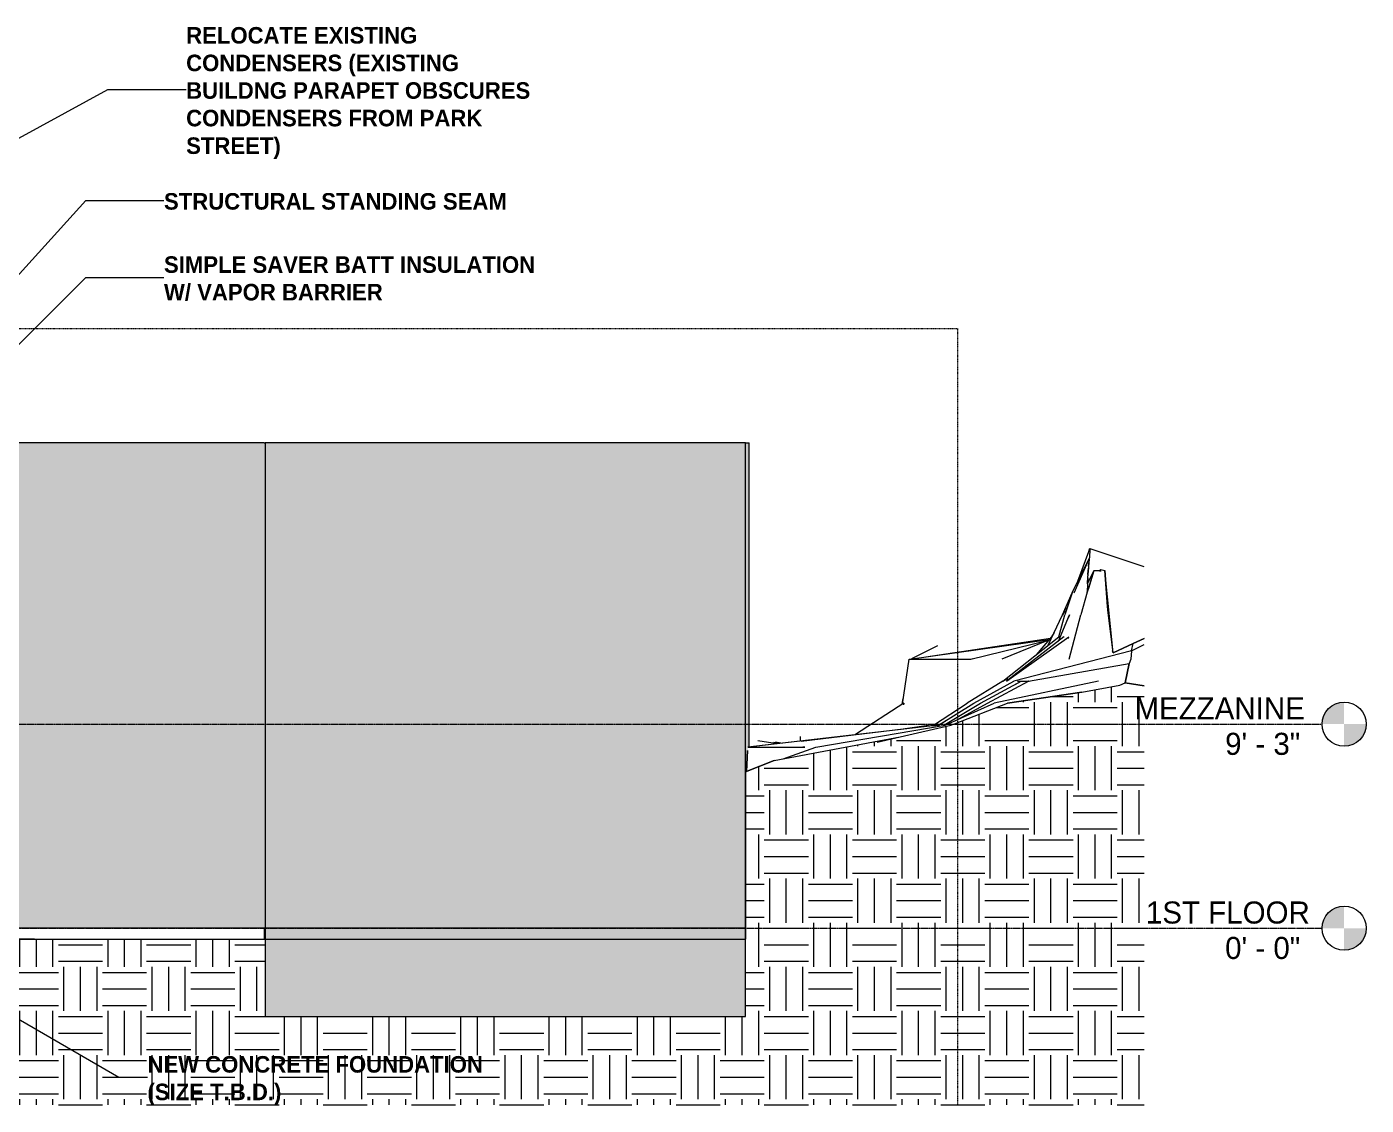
# Model space of a CAD drawing. Header units: inches. Extents: x 1352 to 6578, y -201 to 490.
# Drawn here: x 5849 to 6578, y -96 to 490 of the extents above; entities that cross this region are included whole.
import ezdxf

# ---------------------------------------------------------------- set-up
doc = ezdxf.new("R2010")
doc.units = ezdxf.units.IN
doc.header["$MEASUREMENT"] = 0
doc.linetypes.add('Aligning Line 1_8_', pattern=[0.25, 0.125, -0.125])
doc.linetypes.add('Grid Line 1_2_', pattern=[0.875, 0.5, -0.125, 0.125, -0.125])
for name, color, linetype, lineweight in [('A-FLOR-LEVL', 51, 'Continuous', 9), ('A-ROOF', 132, 'Continuous', 13), ('A-WALL', 113, 'Continuous', 13), ('A-WALL-PATT', 111, 'Continuous', 13), ('C-BLDG-PADS', 91, 'Continuous', 13), ('C-TOPO', 7, 'Continuous', 9), ('G-ANNO-SYMB', 111, 'Aligning Line 1_8_', 9), ('G-ANNO-TEXT', 231, 'Continuous', 9)]:
    doc.layers.add(name, color=color, linetype=linetype, lineweight=lineweight)
doc.styles.add('Century Gothic', font='ufonts.com_century-gothic.ttf', dxfattribs={"height": 12})
doc.styles.add('Century Gothic_B', font='GOTHICB.TTF', dxfattribs={"height": 9})
pattern_1 = [(0, (5530.637, 126), (24, 24), [24, -24]), (0, (5530.637, 135), (24, 24), [24, -24]), (0, (5530.637, 144), (24, 24), [24, -24]), (90, (5533.637, 147), (-24, 24), [24, -24]), (90, (5542.637, 147), (-24, 24), [24, -24]), (90, (5551.637, 147), (-24, 24), [24, -24])]

# ---------------------------------------------------------------- blocks, each defined once
blk = doc.blocks.new('Walls 1 - Walls 1-1277454-BUILDING SECTION - NORTH_SOUTH - LOOKING EAST AT MEZZANINE')
at = {"layer": 'A-ROOF', "lineweight": 9}
h = blk.add_hatch(color=161, dxfattribs=at)
h.paths.add_polyline_path([(-10642.53, -48), (-10381.17, -48), (-10381.17, 264), (-10642.53, 264), (-10642.53, -47.42)], flags=0)
h.paths.add_polyline_path([(-11916.7, -48), (-11916.7, 264), (-12017.79, 264), (-12017.79, -48)], flags=0)
h = blk.add_hatch(color=254, dxfattribs=at)
h.paths.add_polyline_path([(-11774.15, 0), (-11774.15, 90), (-11778.92, 90), (-11778.92, 0)], flags=0)
h.paths.add_polyline_path([(-11844.01, 0), (-11842.92, 0), (-11842.92, 102), (-11840.92, 102), (-11840.92, 98), (-11840.67, 98), (-11840.64, 139.44), (-11840.57, 139.63), (-11840.35, 139.85), (-11840.29, 139.9), (-11840.11, 139.97), (-11839.72, 140), (-11782.57, 140), (-11782.45, 140.08), (-11782.29, 140.1), (-11782.07, 140.06), (-11781.91, 140), (-11774.95, 139.97), (-11774.65, 139.8), (-11774.62, 139.78), (-11774.5, 139.63), (-11774.42, 139.44), (-11774.4, 139.25), (-11774.42, 139.06), (-11774.5, 138.87), (-11774.71, 138.64), (-11774.9, 138.55), (-11774.95, 138.53), (-11774.9, 138.5), (-11774.65, 138.5), (-11774.65, 102), (-11774.15, 102), (-11774.15, 264), (-11916.7, 264), (-11916.7, 0), (-11871.16, 0)], flags=0)
h.paths.add_polyline_path([(-11786.09, 98), (-11785.67, 98), (-11785.67, 103), (-11822.65, 103), (-11822.65, 98), (-11793.33, 98)], flags=0)
h.paths.add_polyline_path([(-11784.17, 98), (-11782.67, 98), (-11782.67, 103), (-11784.17, 103), (-11784.17, 98.22)], flags=0)
h.paths.add_polyline_path([(-11823.65, 98), (-11823.65, 103), (-11836.17, 103), (-11836.17, 98), (-11829.53, 98)], flags=0)
h.paths.add_polyline_path([(-11837.67, 98), (-11837.67, 103), (-11839.17, 103), (-11839.17, 98), (-11838.58, 98)], flags=0)
h.paths.add_polyline_path([(-11781.17, 98), (-11780.92, 98), (-11780.92, 102), (-11775.65, 102), (-11775.65, 103), (-11781.17, 103), (-11781.17, 98.22)], flags=0)
h.paths.add_polyline_path([(-11807.81, 104), (-11785.67, 104), (-11785.67, 108), (-11822.65, 108), (-11822.65, 104), (-11815.05, 104)], flags=0)
h.paths.add_polyline_path([(-11836.17, 104), (-11823.65, 104), (-11823.65, 108), (-11836.17, 108), (-11836.17, 105.16)], flags=0)
h.paths.add_polyline_path([(-11781.17, 104), (-11775.65, 104), (-11775.65, 108), (-11781.17, 108), (-11781.17, 105.16)], flags=0)
h.paths.add_polyline_path([(-11837.67, 104), (-11837.67, 108), (-11839.17, 108), (-11839.17, 104), (-11838.58, 104)], flags=0)
h.paths.add_polyline_path([(-11784.17, 104), (-11782.67, 104), (-11782.67, 108), (-11784.17, 108), (-11784.17, 105.16)], flags=0)
h.paths.add_polyline_path([(-11838.58, 109), (-11837.67, 109), (-11837.67, 113), (-11839.17, 113), (-11839.17, 109)], flags=0)
h.paths.add_polyline_path([(-11836.17, 109), (-11823.65, 109), (-11823.65, 113), (-11836.17, 113), (-11836.17, 112.1)], flags=0)
h.paths.add_polyline_path([(-11781.17, 109), (-11775.65, 109), (-11775.65, 113), (-11781.17, 113), (-11781.17, 112.1)], flags=0)
h.paths.add_polyline_path([(-11784.17, 109), (-11782.67, 109), (-11782.67, 113), (-11784.17, 113), (-11784.17, 112.1)], flags=0)
h.paths.add_polyline_path([(-11785.67, 109), (-11785.67, 113), (-11822.65, 113), (-11822.65, 109), (-11786.09, 109)], flags=0)
h.paths.add_polyline_path([(-11829.53, 114), (-11823.65, 114), (-11823.65, 118), (-11836.17, 118), (-11836.17, 114), (-11833.15, 114)], flags=0)
h.paths.add_polyline_path([(-11839.17, 114), (-11837.67, 114), (-11837.67, 118), (-11839.17, 118), (-11839.17, 115.57)], flags=0)
h.paths.add_polyline_path([(-11822.29, 114), (-11785.67, 114), (-11785.67, 118), (-11822.65, 118), (-11822.65, 114)], flags=0)
h.paths.add_polyline_path([(-11781.17, 114), (-11775.65, 114), (-11775.65, 118), (-11781.17, 118), (-11781.17, 115.57)], flags=0)
h.paths.add_polyline_path([(-11782.67, 114), (-11782.67, 118), (-11784.17, 118), (-11784.17, 114)], flags=0)
h.paths.add_polyline_path([(-11793.33, 119), (-11785.67, 119.04), (-11785.67, 123), (-11822.65, 123), (-11822.65, 119), (-11796.95, 119)], flags=0)
h.paths.add_polyline_path([(-11833.15, 119), (-11823.65, 119.04), (-11823.65, 123), (-11836.17, 123), (-11836.17, 119)], flags=0)
h.paths.add_polyline_path([(-11775.65, 119), (-11775.65, 123), (-11781.17, 123), (-11781.17, 119), (-11778.85, 119)], flags=0)
h.paths.add_polyline_path([(-11837.67, 119), (-11837.67, 123), (-11839.17, 123), (-11839.17, 119)], flags=0)
h.paths.add_polyline_path([(-11782.67, 119), (-11782.67, 123), (-11784.17, 123), (-11784.17, 119)], flags=0)
h.paths.add_polyline_path([(-11800.57, 124), (-11785.67, 124), (-11785.67, 128), (-11822.65, 128), (-11822.65, 124), (-11807.81, 124)], flags=0)
h.paths.add_polyline_path([(-11779.05, 124), (-11775.65, 124), (-11775.65, 128), (-11781.17, 128), (-11781.17, 124)], flags=0)
h.paths.add_polyline_path([(-11823.65, 124), (-11823.65, 128), (-11836.17, 128), (-11836.17, 124), (-11829.53, 124)], flags=0)
h.paths.add_polyline_path([(-11782.67, 124), (-11782.67, 128), (-11784.17, 128), (-11784.17, 124)], flags=0)
h.paths.add_polyline_path([(-11837.67, 124), (-11837.67, 128), (-11839.17, 128), (-11839.17, 124), (-11838.89, 124)], flags=0)
h.paths.add_polyline_path([(-11838.23, 129), (-11837.67, 129), (-11837.7, 133), (-11839.17, 133), (-11839.17, 129)], flags=0)
h.paths.add_polyline_path([(-11807.81, 129), (-11785.67, 129), (-11785.67, 132.5), (-11822.65, 132.5), (-11822.65, 129), (-11815.05, 129)], flags=0)
h.paths.add_polyline_path([(-11823.65, 129), (-11823.65, 132.5), (-11836.17, 132.5), (-11836.17, 129), (-11829.53, 129)], flags=0)
h.paths.add_polyline_path([(-11779.76, 129), (-11775.65, 129), (-11775.65, 133), (-11777.44, 133), (-11777.5, 132.88), (-11777.62, 132.72), (-11777.77, 132.6), (-11777.95, 132.53), (-11778.34, 132.5), (-11781.17, 132.5), (-11781.17, 129)], flags=0)
h.paths.add_polyline_path([(-11782.67, 129), (-11782.67, 132.5), (-11784.17, 132.5), (-11784.17, 129)], flags=0)
h.paths.add_polyline_path([(-11839.17, 134), (-11823.65, 134), (-11823.65, 138.5), (-11839.17, 138.5), (-11839.17, 136.39)], flags=0)
h.paths.add_polyline_path([(-11782.67, 134), (-11782.67, 138.5), (-11822.65, 138.5), (-11822.65, 134), (-11783.61, 134)], flags=0)
h.paths.add_polyline_path([(-11778.87, 134), (-11775.65, 134), (-11775.65, 138.5), (-11781.17, 138.46), (-11781.17, 134), (-11778.9, 134)], flags=0)
for points in [[(-10642.53, -48), (-10642.53, -48), (-10642.53, 264), (-10642.99, 264), (-10642.99, -6), (-10642.53, -6.01), (-10642.53, -47.42)], [(-10381.17, -48), (-10381.14, 84.99), (-10380.52, 85.23), (-10379.98, 98.24), (-10379.9, 98.4), (-10379.67, 98.46), (-10379.63, 98.53), (-10379.19, 98.58), (-10379.19, 264), (-10381.17, 264), (-10381.17, -48)]]:
    blk.add_hatch(color=254, dxfattribs=at).paths.add_polyline_path(points, flags=0)
h = blk.add_hatch(color=254, dxfattribs=at)
h.paths.add_polyline_path([(-11323.4, 0), (-11264.9, 0), (-11264.9, 84), (-11324.4, 84), (-11324.4, 83), (-11323.4, 83), (-11323.4, 14.97)], flags=0)
h.paths.add_polyline_path([(-11259.65, 96), (-11259.65, 101), (-11260.27, 101), (-11260.27, 96)], flags=0)
for p, q in [((-11916.7, 264), (-12017.79, 264)), ((-11916.7, -48), (-11916.7, 264)), ((-10381.17, 264), (-10642.53, 264)), ((-10642.53, 264), (-10642.53, -48)), ((-10381.17, -48), (-10381.17, 264)), ((-12017.79, -48), (-11916.7, -48)), ((-10642.53, -48), (-10381.17, -48))]:
    blk.add_line(p, q, dxfattribs=at)
at = {"layer": 'A-ROOF', "color": 8, "lineweight": 9}
for p, q in [((-11916.7, 264), (-11774.15, 264)), ((-11774.15, 102), (-11774.15, 264)), ((-10643.01, 264), (-10642.53, 264)), ((-10381.17, 264), (-10379.19, 264)), ((-10379.19, 98.58), (-10379.19, 264)), ((-11774.15, 0), (-11774.15, 90))]:
    blk.add_line(p, q, dxfattribs=at)
blk = doc.blocks.new('Level - Level Head - Circle-50818-BUILDING SECTION - NORTH_SOUTH - LOOKING EAST AT MEZZANINE')
at = {"layer": 'A-FLOR-LEVL'}
h = blk.add_hatch(color=256, dxfattribs=at)
edge = h.paths.add_edge_path(flags=0)
edge.add_line((-10055.43, 0), (-10067.43, 0))
edge.add_arc((-10055.43, 0), 12, 90, 180, ccw=False)
edge.add_line((-10055.43, 12), (-10055.43, 0))
h = blk.add_hatch(color=256, dxfattribs=at)
edge = h.paths.add_edge_path(flags=0)
edge.add_line((-10055.43, -12), (-10055.43, 0))
edge.add_line((-10055.43, 0), (-10043.43, 0))
edge.add_arc((-10055.43, 0), 12, 270, 360, ccw=False)
blk.add_circle((-10055.43, 0), 12, dxfattribs=at)

msp = doc.modelspace()

# ---------------------------------------------------------------- hatches: boundary and pattern name
at = {"layer": 'A-WALL-PATT', "lineweight": 9}
h = msp.add_hatch(dxfattribs=at)
h.set_pattern_fill('FP_26', color=9, style=0, pattern_type=2)
h.set_pattern_definition([(0, (4847.458, 0), (0, 8), []), (90, (4847.458, 0), (-8, 8), [8, -8])])
h.paths.add_polyline_path([(4893.44052, 0), (5200.70768, 0), (5200.70768, 111), (5244.90253, 111), (5244.90253, 150.875), (5245.71503, 150.875), (5245.71503, 151.875), (5268.59003, 151.875), (5268.59003, 150.875), (5269.40253, 150.875), (5269.40253, 145.25), (5270.40253, 145.21593), (5270.40253, 143.25), (5269.40253, 143.25), (5269.40253, 141.75), (5270.40253, 141.71651), (5270.40253, 141.25), (5269.40253, 141.25), (5269.40253, 130.25), (5270.40253, 130.21593), (5270.40253, 128.25), (5269.40253, 128.25), (5269.40253, 111), (5316.90253, 111), (5316.90253, 150.875), (5317.71503, 150.875), (5317.71503, 151.875), (5340.59003, 151.875), (5340.59003, 150.875), (5341.40253, 150.875), (5341.40253, 145.25), (5342.40253, 145.21593), (5342.36702, 143.25), (5341.40253, 143.25), (5341.40253, 141.75), (5342.40253, 141.71651), (5342.36702, 141.25), (5341.40253, 141.25), (5341.40253, 130.25), (5342.40253, 130.21593), (5342.36702, 128.25), (5341.40253, 128.25), (5341.40253, 111), (5361.33268, 111), (5361.33268, 101), (5361.95768, 101), (5361.95768, 114.66399), (5363.95768, 114.66399), (5363.95768, 149.45455), (5365.95768, 149.45455), (5365.95768, 112.45455), (5397.95768, 112.45455), (5397.95768, 149.45455), (5399.95768, 149.45455), (5399.95768, 114.66399), (5401.95768, 114.66399), (5401.95768, 111), (5471.45768, 111), (5471.45768, 194), (5472.45768, 194), (5472.45768, 208.86889), (5451.32582, 208.92179), (5451.31792, 209.0404), (5210.32673, 204.01975), (5210.29933, 203.95911), (4871.48203, 188.83998), (4871.18814, 202.94629), (4871.18814, 0)], flags=0)
h.paths.add_polyline_path([(5794.22721, 228.28697), (5803.58268, 228.28697), (5803.55645, 228.48133), (5794.7858, 228.29861)], flags=0)
h.paths.add_polyline_path([(5626.82489, 0), (5640.70768, 0), (5640.70768, 83), (5641.70768, 83), (5641.70768, 96), (5794.22721, 96), (5794.1845, 228.28608), (5793.78549, 228.27777), (5794.1845, 208.06346), (5626.82489, 208.48244), (5626.82489, 14.96594)], flags=0)
h.paths.add_polyline_path([(5827.19884, 0), (5978.60867, 0), (5978.59522, 264), (5551.45768, 264), (5551.45768, 242.58785), (5552.45768, 242.56869), (5552.45768, 241.46285), (5551.45768, 241.46285), (5551.45768, 240.03459), (5552.45768, 240.01586), (5552.45768, 239.67237), (5551.45768, 239.67237), (5551.45768, 237.63489), (5553.45768, 237.63489), (5553.45768, 233.77322), (5814.45768, 239.21072), (5814.45768, 0), (5820.25652, 0)], flags=0)
h.paths.add_polyline_path([(4850.95768, 0), (4850.95768, 219.1378), (5200.14125, 226.41246), (5200.14125, 230.95696), (5202.14125, 230.95696), (5202.14125, 260.36696), (5205.12859, 260.36696), (5205.12859, 260.72696), (5240.93516, 260.72696), (5240.93516, 260.36696), (5243.9225, 260.36696), (5243.9225, 235.90993), (5244.9225, 235.89076), (5244.9225, 234.78493), (5243.9225, 234.78493), (5243.9225, 233.35667), (5244.9225, 233.33794), (5244.9225, 232.99445), (5243.9225, 232.99445), (5243.9225, 230.95696), (5245.9225, 230.95696), (5245.9225, 227.36623), (5353.9225, 229.61623), (5353.9225, 233.92065), (5355.9225, 233.92065), (5355.9225, 263.33065), (5358.90984, 263.33065), (5358.90984, 263.69065), (5394.71641, 263.69065), (5394.71641, 263.33065), (5397.70375, 263.33065), (5397.70375, 238.87362), (5398.70375, 238.85446), (5398.70375, 237.74862), (5397.70375, 237.74862), (5397.70375, 236.32036), (5398.70375, 236.30163), (5398.70375, 235.95814), (5397.70375, 235.95814), (5397.70375, 233.92065), (5399.70375, 233.92065), (5399.70375, 230.57001), (5518.49775, 233.04489), (5507.67643, 233.04489), (5507.67643, 237.63489), (5509.67643, 237.63489), (5509.67643, 264), (4847.45768, 264), (4847.45768, 102), (4849.45768, 102), (4849.45768, 90), (4847.45768, 90), (4847.45768, 0), (4849.99602, 0)], flags=0)
h.paths.add_polyline_path([(5298.92252, 84), (5356.70768, 84), (5356.70768, 96), (5361.33268, 96), (5361.33268, 98.25), (5297.20768, 98.25), (5297.20768, 84)], flags=0)
h.paths.add_polyline_path([(5436.20768, 96), (5574.32489, 96), (5574.32489, 98.25), (5401.95768, 98.22494), (5401.95768, 96), (5434.45768, 96)], flags=0)
h.paths.add_polyline_path([(4861.83268, 208.84906), (4871.0649, 208.86208), (4871.06089, 209.05434), (4861.83268, 208.86208)], flags=0)
h.paths.add_polyline_path([(4871.08302, 209.0548), (5210.07594, 216.05776), (5210.0747, 216.11713), (4871.71827, 209.06803)], flags=0)
at = {"layer": 'C-TOPO'}
h = msp.add_hatch(dxfattribs=at)
h.set_pattern_fill('FP_27', color=8, style=0, pattern_type=2)
h.set_pattern_definition(pattern_1)
h.paths.add_polyline_path([(6240.43756, -96.04606), (6447.07136, -96.04606), (6447.07084, 133.40175), (6444.19305, 132.10207), (6423.53329, 128.43038), (6382.99469, 122.40127), (6352.23019, 110.40127), (6324.60759, 104.06814), (6256.05254, 91.20293), (6240.43756, 84.97583), (6240.43756, -48)], flags=0)
h = msp.add_hatch(dxfattribs=at)
h.set_pattern_fill('FP_27', color=8, style=0, pattern_type=2)
h.set_pattern_definition(pattern_1)
h.paths.add_polyline_path([(6447.07136, -96.04606), (6457.44252, -96.04606), (6457.44252, 131.79585), (6447.07136, 133.40198), (6447.07136, 14.96594)], flags=0)
h = msp.add_hatch(dxfattribs=at)
h.set_pattern_fill('FP_27', color=8, style=0, pattern_type=2)
h.set_pattern_definition(pattern_1)
h.paths.add_polyline_path([(5840.74297, -96.04606), (5979.07194, -96.04606), (5979.07193, -6.00004), (5836.33268, -6), (5836.33268, -96.04606)], flags=0)
h = msp.add_hatch(dxfattribs=at)
h.set_pattern_fill('FP_27', color=8, style=0, pattern_type=2)
h.set_pattern_definition(pattern_1)
h.paths.add_polyline_path([(6223.25992, -96.04606), (6240.43756, -96.04606), (6240.43515, -48), (5979.07194, -48), (5979.07351, -96.04606), (6172.90323, -96.04606)], flags=0)

# ---------------------------------------------------------------- linework, layer by layer
at = {"layer": 'A-FLOR-LEVL', "linetype": 'Grid Line 1_2_'}
for p, q in [((4644.59487, 111), (6554.16999, 111)), ((4507.10355, 0), (6554.16999, 0))]:
    msp.add_line(p, q, dxfattribs=at)
at = {"layer": 'A-WALL', "color": 8, "lineweight": 9}
msp.add_line((5978.60867, 264), (5551.45768, 264), dxfattribs=at)
at = {"layer": 'C-BLDG-PADS', "lineweight": 9}
for p, q in [((6240.43515, 0), (5814.45768, 0)), ((5979.07351, 0), (5979.07351, -6)), ((5979.07351, -6), (6240.43515, -6)), ((6240.43515, -6), (6240.43515, 0))]:
    msp.add_line(p, q, dxfattribs=at)
at = {"layer": 'C-BLDG-PADS', "color": 8, "lineweight": 9}
msp.add_line((5978.61175, 0), (5978.61175, -6), dxfattribs=at)
at = {"layer": 'C-TOPO', "color": 8}
for p, q in [((6421.33933, 188.73863), (6427.85502, 206.40127)), ((6427.46021, 205.33103), (6427.67924, 206.40127)), ((6427.85502, 206.40127), (6427.59208, 201.42412)), ((6427.85502, 206.40127), (6427.59208, 201.42412)), ((6427.66255, 205.52361), (6427.85502, 206.40127)), ((6427.85502, 206.40127), (6427.67924, 206.40127)), ((6427.85502, 206.40127), (6427.90263, 206.40127)), ((6427.90263, 206.40127), (6427.85502, 206.40127)), ((6457.44252, 196.61806), (6427.90263, 206.40127)), ((6418.21562, 182.40127), (6427.59208, 201.42412)), ((6419.26737, 182.40127), (6427.39579, 200.812)), ((6426.83702, 199.1479), (6427.39579, 200.812)), ((6427.10282, 196.91553), (6427.03471, 195.88188)), ((6427.10282, 196.91553), (6427.03471, 195.88188)), ((6427.10282, 196.91553), (6427.21488, 198.60777)), ((6427.21488, 198.60777), (6427.10282, 196.91553)), ((6427.39579, 200.812), (6427.21488, 198.60777)), ((6427.39579, 200.812), (6427.21488, 198.60777)), ((6427.39579, 200.812), (6427.4998, 201.1358)), ((6427.4998, 201.1358), (6427.39579, 200.812)), ((6427.41713, 200.90316), (6427.59208, 201.42412)), ((6427.59208, 201.42412), (6427.4998, 201.1358)), ((6427.4998, 201.1358), (6427.59208, 201.42412)), ((6426.51762, 187.34301), (6429.99955, 194.40127)), ((6426.71684, 190.57236), (6426.56156, 187.87427)), ((6426.56156, 187.87427), (6426.71684, 190.57236)), ((6426.71684, 190.57236), (6426.75126, 191.12582)), ((6426.71684, 190.57236), (6426.75126, 191.12582)), ((6426.75126, 191.12582), (6426.77616, 191.67601)), ((6426.75126, 191.12582), (6426.77616, 191.67601)), ((6426.80326, 192.28166), (6426.77616, 191.67601)), ((6426.80326, 192.28166), (6426.77616, 191.67601)), ((6426.80326, 192.28166), (6426.9373, 194.40127)), ((6426.9373, 194.40127), (6426.80326, 192.28166)), ((6427.03471, 195.88188), (6426.9373, 194.40127)), ((6426.9373, 194.40127), (6427.03471, 195.88188)), ((6427.20829, 185.34289), (6429.99955, 194.40127)), ((6429.99955, 194.40127), (6427.20829, 185.34289)), ((6430.23173, 194.40127), (6429.99955, 194.40127)), ((6433.09184, 194.40127), (6430.23173, 194.40127)), ((6433.09184, 194.40127), (6433.9019, 194.40127)), ((6433.19215, 194.40127), (6433.75175, 194.99304)), ((6433.40092, 194.40127), (6433.75175, 194.99304)), ((6433.40092, 194.40127), (6433.75175, 194.99304)), ((6433.70662, 194.40127), (6433.9019, 194.40127)), ((6433.75175, 194.99304), (6436.00468, 194.60454)), ((6433.75175, 194.99304), (6436.00468, 194.60454)), ((6437.33256, 175.00521), (6436.00468, 194.60454)), ((6436.00468, 194.60454), (6437.33256, 175.00521)), ((6440.52592, 149.8139), (6436.00468, 194.60454)), ((6413.00736, 170.40127), (6418.21562, 182.40127)), ((6418.21562, 182.40127), (6414.25248, 170.40127)), ((6418.01023, 181.72214), (6418.21562, 182.40127)), ((6419.26737, 182.40127), (6419.62399, 183.11739)), ((6426.3162, 182.82137), (6422.9683, 170.40127)), ((6426.51762, 187.34301), (6426.3162, 182.82137)), ((6426.51762, 187.34301), (6426.3162, 182.82137)), ((6426.3162, 182.82137), (6427.20829, 185.34289)), ((6427.20829, 185.34289), (6426.3162, 182.82137)), ((6426.51762, 187.34301), (6426.56156, 187.87427)), ((6426.56156, 187.87427), (6426.51762, 187.34301)), ((6426.51762, 187.34301), (6426.60716, 187.4377)), ((6426.51762, 187.34301), (6426.60685, 187.43451)), ((6426.5608, 187.22733), (6426.51762, 187.34301)), ((6437.76542, 171.58667), (6437.33256, 175.00521)), ((6437.76542, 171.58667), (6437.33256, 175.00521)), ((6405.16682, 153.85468), (6413.00736, 170.40127)), ((6410.71141, 156.12756), (6416.74272, 170.40127)), ((6410.95732, 158.40127), (6414.25248, 170.40127)), ((6413.00736, 170.40127), (6414.94679, 174.20832)), ((6414.11672, 172.62215), (6413.00736, 170.40127)), ((6416.74272, 170.40127), (6416.09961, 168.65796)), ((6416.53471, 146.40127), (6422.9683, 170.40127)), ((6440.52592, 149.8139), (6437.76542, 171.58667)), ((6440.52592, 149.8139), (6437.76542, 171.58667)), ((6408.44793, 160.77909), (6406.88139, 158.40127)), ((6329.68046, 146.40127), (6405.66562, 156.97276)), ((6344.95412, 153.48716), (6330.85177, 146.56423)), ((6338.60824, 147.64335), (6406.35545, 157.7833)), ((6363.06938, 146.40127), (6405.32642, 156.5742)), ((6405.32626, 156.57401), (6379.86894, 146.40127)), ((6380.39115, 134.40127), (6410.95732, 158.40127)), ((6413.67387, 158.40127), (6382.40385, 134.40127)), ((6382.40385, 134.40127), (6416.39115, 158.40127)), ((6406.88139, 158.40127), (6398.67124, 148.75446)), ((6410.86489, 158.28229), (6410.95732, 158.40127)), ((6410.95732, 158.40127), (6411.17156, 159.10968)), ((6413.67387, 158.40127), (6413.58158, 158.24467)), ((6416.03716, 157.5205), (6416.39115, 158.40127)), ((6440.52592, 149.8139), (6451.38041, 154.8713)), ((6451.38041, 154.8713), (6440.52592, 149.8139)), ((6450.49272, 150.86184), (6451.38041, 154.8713)), ((6450.49272, 150.86184), (6451.38041, 154.8713)), ((6450.49272, 150.86184), (6457.44252, 154.3029)), ((6451.38041, 154.8713), (6457.44252, 157.61682)), ((6457.44252, 157.61682), (6451.38041, 154.8713)), ((6325.82897, 121.90922), (6329.47099, 146.40127)), ((6329.47099, 146.40127), (6363.06938, 146.40127)), ((6362.86656, 146.33128), (6363.06938, 146.40127)), ((6363.06938, 146.40127), (6364.35339, 146.69274)), ((6380.28232, 146.55138), (6379.86894, 146.40127)), ((6450.49272, 150.86184), (6386.42924, 134.40127)), ((6440.52592, 149.8139), (6440.11246, 150.92159)), ((6450.06352, 146.34311), (6449.20219, 143.92738)), ((6450.06352, 146.34311), (6449.20219, 143.92738)), ((6450.49272, 150.86184), (6450.06352, 146.34311)), ((6450.49272, 150.86184), (6450.06352, 146.34311)), ((6450.13882, 150.76927), (6450.49272, 150.86184)), ((6450.49272, 150.86184), (6452.93583, 152.06461)), ((6394.47929, 134.40127), (6449.20219, 143.92738)), ((6449.20219, 143.92738), (6447.07084, 133.40198)), ((6447.07084, 133.40198), (6449.20219, 143.92738)), ((6448.66883, 143.68078), (6449.20219, 143.92738)), ((6380.39115, 134.40127), (6360.99149, 122.40127)), ((6364.69169, 122.40127), (6386.42924, 134.40127)), ((6368.39262, 122.40127), (6390.45463, 134.40127)), ((6372.09355, 122.40127), (6394.47929, 134.40127)), ((6432.6099, 134.40127), (6375.79447, 122.40127)), ((6378.86908, 133.42972), (6380.39115, 134.40127)), ((6380.39115, 134.40127), (6383.19021, 135.98236)), ((6383.94462, 135.16536), (6382.40385, 134.40127)), ((6384.80092, 133.44523), (6386.42924, 134.40127)), ((6386.60471, 134.44606), (6386.42924, 134.40127)), ((6387.22575, 132.56235), (6390.45463, 134.40127)), ((6388.44193, 134.40127), (6390.45463, 134.40127)), ((6390.45463, 134.40127), (6394.47929, 134.40127)), ((6394.59349, 134.40127), (6394.47929, 134.40127)), ((6394.47929, 134.40127), (6394.7121, 134.40127)), ((6423.533, 128.43038), (6444.19242, 132.10206)), ((6432.44409, 134.35307), (6432.6099, 134.40127)), ((6444.19242, 132.10206), (6447.07084, 133.40198)), ((6457.44252, 131.79578), (6447.07084, 133.40198)), ((6325.7603, 121.86471), (6326.29231, 125.0251)), ((6423.533, 128.43038), (6382.99418, 122.40127)), ((6326.58817, 122.40127), (6300.2629, 105.33949)), ((6326.58817, 122.40127), (6326.39997, 121.48711)), ((6342.79154, 110.40127), (6360.99149, 122.40127)), ((6345.55277, 110.40127), (6364.69169, 122.40127)), ((6348.314, 110.40127), (6368.39262, 122.40127)), ((6349.03251, 110.40127), (6375.79447, 122.40127)), ((6354.08988, 111.14254), (6382.99418, 122.40127)), ((6354.81911, 112.99596), (6372.09355, 122.40127)), ((6345.55277, 110.40127), (6241.70487, 98.40127)), ((6345.55277, 110.40127), (6241.94145, 98.52453)), ((6270.73694, 101.8253), (6342.79154, 110.40127)), ((6278.79106, 98.40127), (6349.03251, 110.40127)), ((6324.60771, 104.06816), (6352.23026, 110.40127)), ((6327.41246, 108.57084), (6340.03105, 110.40127)), ((6339.98382, 110.39004), (6340.03105, 110.40127)), ((6342.36896, 110.03243), (6345.55277, 110.40127)), ((6342.43103, 110.35066), (6342.79154, 110.40127)), ((6342.79154, 110.40127), (6344.61604, 111.56585)), ((6345.55277, 110.40127), (6342.98128, 110.10348)), ((6345.55277, 110.40127), (6349.28344, 112.59167)), ((6348.314, 110.40127), (6349.57364, 111.11866)), ((6352.23026, 110.40127), (6354.08988, 111.14254)), ((6256.05302, 91.20292), (6324.60771, 104.06816)), ((6270.37283, 101.78356), (6270.34985, 104.21349)), ((6270.37283, 101.78356), (6270.34985, 104.21349)), ((6312.15012, 101.23116), (6324.60771, 104.06816)), ((6241.08553, 85.23423), (6241.5611, 96.66858)), ((6241.08553, 85.23423), (6241.5611, 96.66858)), ((6241.5611, 96.66858), (6241.08553, 85.23423)), ((6241.97367, 98.40127), (6241.70487, 98.40127)), ((6241.93066, 98.42736), (6241.93925, 98.52096)), ((6241.93066, 98.42736), (6241.93925, 98.52096)), ((6241.93925, 98.52096), (6241.93066, 98.42736)), ((6241.97367, 98.40127), (6272.77421, 98.40127)), ((6257.72369, 100.33362), (6247.26214, 101.92774)), ((6258.73601, 100.44966), (6255.64158, 100.99286)), ((6259.7789, 100.5692), (6256.82096, 101.17269)), ((6260.97696, 92.12706), (6278.79106, 98.40127)), ((6272.77421, 98.40127), (6271.66795, 98.40127)), ((6256.05302, 91.20292), (6240.43778, 84.97583)), ((6240.43778, 84.97583), (6240.43778, 24.05846)), ((6240.43778, 84.97583), (6240.43778, 24.05846)), ((6240.43778, 24.05846), (6240.43778, -6.00628)), ((6240.43778, 24.05846), (6240.43778, -6.00628)), ((5853.67069, -6), (5836.3328, -6)), ((5853.67069, -6), (5979.07157, -6)), ((5979.07157, -6), (5979.07157, -6.00457)), ((5979.07157, -6), (5979.07157, -6.00457)), ((5979.07157, -6.00457), (5979.07157, -6.00628)), ((5979.07157, -6.00457), (5979.07157, -6.00628))]:
    msp.add_line(p, q, dxfattribs=at)
at = {"layer": 'C-TOPO'}
for p, q in [((6423.53329, 128.43038), (6444.19305, 132.10207)), ((6444.19305, 132.10207), (6447.07136, 133.40198)), ((6447.07136, 133.40198), (6457.44252, 131.79585)), ((6382.99469, 122.40127), (6423.53329, 128.43038)), ((6354.08979, 111.14253), (6382.99469, 122.40127)), ((6324.60789, 104.06821), (6352.23019, 110.40127)), ((6352.23019, 110.40127), (6354.08979, 111.14253)), ((6256.05254, 91.20293), (6324.60789, 104.06821)), ((6240.43756, 84.97583), (6256.05254, 91.20293)), ((5836.33268, -6), (5853.67095, -6)), ((5853.67095, -6), (5979.07194, -6))]:
    msp.add_line(p, q, dxfattribs=at)
at = {"layer": 'C-TOPO', "flags": 128}
for points in [[(6240.43756, -6.00628), (6240.43756, 24.05854), (6240.43756, 84.97583)], [(6240.43756, -6.00628), (6240.43756, 24.05854), (6240.43756, 84.97583)], [(5979.07194, -6.00628), (5979.07194, -6.00457), (5979.07194, -6)], [(5979.07194, -6.00628), (5979.07194, -6.00457), (5979.07194, -6)]]:
    msp.add_lwpolyline(points, dxfattribs=at)
at = {"layer": 'G-ANNO-SYMB'}
for p, q in [((4694.31177, 326.11531), (6355.86925, 326.11531)), ((6355.86925, 326.11531), (6355.86925, -96.04606))]:
    msp.add_line(p, q, dxfattribs=at)
at = {"layer": 'G-ANNO-TEXT'}
for p, q in [((5529.48518, 257.29021), (5893.57673, 456.03792)), ((5893.57673, 456.03792), (5936.14483, 456.03792)), ((5737.53363, 236.69831), (5881.51423, 395.76464)), ((5881.51423, 395.76464), (5924.08233, 395.76464)), ((5758.60936, 231.23086), (5881.51423, 353.89324)), ((5881.51423, 353.89324), (5924.08233, 353.89324)), ((5807.21476, -27.685), (5899.60499, -81.00271)), ((5899.60499, -81.00271), (5915.0712, -81.00271))]:
    msp.add_line(p, q, dxfattribs=at)

# ---------------------------------------------------------------- block references
at = {"layer": 'A-FLOR-LEVL'}
for p in [(16621.60307, 111), (16621.60307, 0)]:
    msp.add_blockref('Level - Level Head - Circle-50818-BUILDING SECTION - NORTH_SOUTH - LOOKING EAST AT MEZZANINE', p, dxfattribs=at)
at = {"layer": 'A-ROOF', "color": 8, "lineweight": 9}
msp.add_blockref('Walls 1 - Walls 1-1277454-BUILDING SECTION - NORTH_SOUTH - LOOKING EAST AT MEZZANINE', (16621.60307, 0), dxfattribs=at)

# ---------------------------------------------------------------- texts
at = {"layer": 'A-FLOR-LEVL', "char_height": 12, "attachment_point": 1, "style": 'Century Gothic'}
for s, insert, width in [('MEZZANINE', (6452.07334, 125.56299), 109.989), ('9\' - 3"', (6501.41721, 106.28882), 50.904), ('1ST FLOOR', (6458.30956, 14.56299), 102.414), ('0\' - 0"', (6501.41721, -4.71118), 50.904)]:
    msp.add_mtext(s, dxfattribs=dict(at, insert=insert, width=width))
at = {"layer": 'G-ANNO-TEXT', "char_height": 9, "attachment_point": 1, "style": 'Century Gothic_B'}
for s, insert, width in [('RELOCATE EXISTING', (5936.14483, 490.04973), 145.743), ('CONDENSERS (EXISTING', (5936.14483, 475.04973), 177.255), ('BUILDNG PARAPET OBSCURES', (5936.14483, 460.04973), 216.039), ('CONDENSERS FROM PARK', (5936.14483, 445.04973), 191.799), ('STREET)', (5936.14483, 430.04973), 52.116), ('STRUCTURAL STANDING SEAM', (5924.08233, 399.767), 216.948), ('SIMPLE SAVER BATT INSULATION', (5924.08233, 365.39796), 231.189), ('W/ VAPOR BARRIER', (5924.08233, 350.39796), 143.016), ('NEW CONCRETE FOUNDATION', (5915.0712, -69.49799), 222.099), ('(SIZE T.B.D.)', (5915.0712, -84.49799), 83.325)]:
    msp.add_mtext(s, dxfattribs=dict(at, insert=insert, width=width))

doc.saveas('drawing.dxf')
